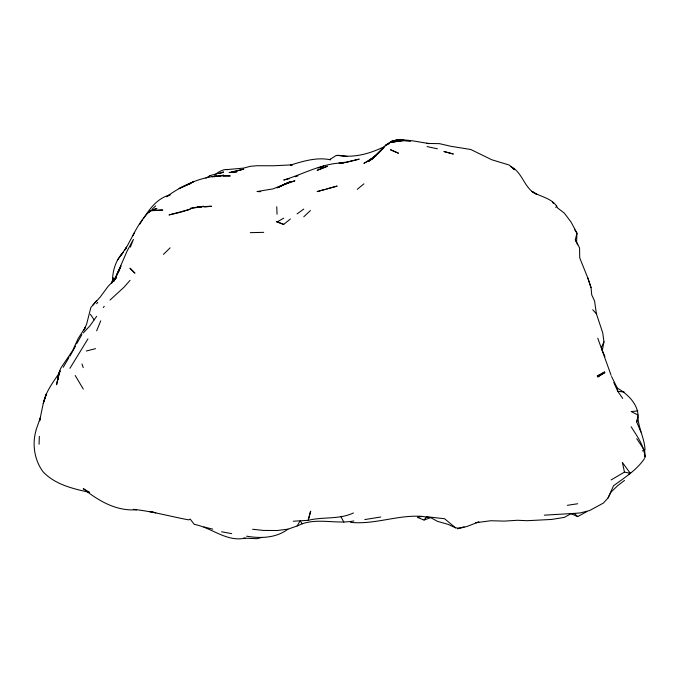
<?xml version="1.0" encoding="UTF-8"?>
<svg xmlns="http://www.w3.org/2000/svg" width="679" height="679" viewBox="0 0 679 679"><rect width="100%" height="100%" fill="white"/><g stroke="black" fill="none" stroke-linecap="round" stroke-linejoin="round"><path stroke-width="1.02" d="M39.059 444.261L39.34 436.385M604.955 356.713L602.332 350.508L603.954 341.86L602.748 332.897L596.417 313.808L594.558 300.992L591.74 294.907L591.027 287.607L587.836 278L579.739 257.893L579.56 247.937L576.573 241.945L576.972 233.143L571.031 222.025L564.342 213.155L557.663 208.029C552.825 197.954 540.28 197.105 531.988 191.419M604.437 372.033L597.758 376.998L604.794 372.652L604.437 372.033L597.206 375.988L604.794 372.652M112.739 281.709L113.02 279.833M58.929 373.815L56.552 384.772L59.76 370.59L58.878 373.789L57.469 380.69L59.76 370.59L61.229 367.432L72.509 350.797L78.127 338.609L85.316 327.329L84.094 329.943M112.587 281.352L113.121 278.806M640.883 432.065L636.698 421.931L637.844 416.524C638.379 428.084 644.592 438.447 645.033 449.888M35.995 430.605C31.938 444.236 34.536 460.6 43.184 471.905C55.109 484.509 72.636 488.659 88.957 492.233M636.698 421.931C642.122 407.96 628.576 394.244 617.33 388.15L611.55 376.548M40.307 418.103L39.637 420.785L43.303 403.233C45.883 391.062 53.751 381.454 60.355 371.337M310.787 511.117L308.173 520.343L293.269 521.234M577.71 244.839L575.291 239.891L576.972 233.143L574.748 229.858M111.908 282.88L113.359 277.923L111.636 283.109M40.536 417.203L36.029 430.036M330.155 160.083L330.495 159.166L335.842 155.652L339.008 155.355L346.986 156.365M130.393 247.122L133.423 239.381L127.058 251.128L116.686 275.08L119.334 269.818L113.113 281.658L116.686 277.321L108.046 286.453L100.042 297.258L90.893 307.4L86.598 324.231L84.103 329.816M118.706 271.413L120.964 265.82L116.686 275.08M96.639 330.834L100.747 320.811M113.979 281.055L120.616 266.983M114.021 281.004L115.702 277.261M475.945 522.703L490.849 520.734L504.208 521.116L517.576 520.275L527.15 520.7L551.679 519.435L564.342 517.39L571.031 513.689L580.435 512.891L589.678 510.515L603.453 503.029L608.036 497.962L613.561 485.723C624.604 477.643 636.707 470.063 644.524 458.537M603.954 341.86L601.356 347.521L602.332 350.508M113.189 279.723L112.459 281.284C112.57 270.607 115.77 259.862 123.366 252.104L117.391 260.167M139.857 224.053L142.734 219.359M120.964 255.329L126.515 247.181L124.978 249.931C132.855 236.538 138.643 221.278 150.415 210.617L162.731 210.006L150.093 210.821L148.981 212.62M132.889 235.783L134.629 232.354M608.036 497.962L611.117 491.986L617.797 485.578L624.476 480.435M555.812 207.638L556.67 205.992M69.912 368.349L87.964 338.88M69.912 356.186L75.607 346.01M76.591 343.863L81.862 334.679M63.232 367.297L68.961 357.561M263.953 530.443L277.21 530.511L287.938 529.179L297.088 525.987L300.211 520.835L302.197 523.798C319.147 518.009 336.665 524.315 353.861 520.954M83.279 332.931L89.959 325.818L96.639 316.346M103.318 307.494L104.235 306.339M143.413 218.621C149.957 208.368 157.604 198.022 170.132 194.856L166.508 196.757C184.9 183.389 207.163 173.943 230.266 175.929L223.077 176.209M96.639 303.717L97.776 302.35M455.567 527.829L448.174 524.383L437.395 521.336L430.715 517.61L421.922 516.388L417.356 517.373L424.036 520.021L426.768 516.753L444.592 518.739L455.567 527.829C463.774 529.128 471.285 524.256 478.933 522.058L475.886 522.609M92.692 305.287L96.639 300.585M130.045 280.334L124.045 287.183L109.998 300.093M377.422 154.311L383.941 147.581L370.581 159.93L375.996 155.686L368.731 161.347L372.771 158.232M163.452 254.379L170.132 247.835M152.189 209.208L155.61 205.898M303.768 216.788L310.447 210.541M373.085 158.275L370.581 159.752C381.428 151.824 388.108 136.98 403.988 140.129L391.291 141.376C404.234 137.786 416.906 142.089 429.697 143.549M357.222 189.373L363.902 183.848M283.72 224.393L276.361 221.6L283.72 224.393L290.4 218.994M214.615 175.097C218.485 171.906 223.119 168.859 228.356 169.521L226.447 169.64L243.634 168.103L250.313 166.304L256.993 165.727L273.204 165.778L291.945 164.87M376.115 155.355L370.581 159.48L374.757 156.577M370.581 159.752L374.477 156.866M586.894 511.525L577.71 516.6L571.031 513.689M297.088 213.893L303.768 209.073M287.938 529.179C276.124 538.065 260.617 538.651 246.587 536.172M374.299 156.807L363.902 163.384L369.749 160.202M210.049 175.606L223.586 171.965L219.92 173.663M205.881 178.161L210.227 175.496M624.476 472.092L622.346 462.399L630.256 473.263L624.476 472.092L611.117 479.926M395.501 141.045L397.308 139.993L402.299 140.01L396.46 140.876M277.244 221.88L283.72 218.154M370.021 159.955L371.829 158.92M189.976 183.661L193.668 181.582L191.054 183.007M628.771 474.095L630.485 473.136M395.56 140.926L397.308 139.993L390.629 141.733L394.516 141.156M278.696 187.268L290.4 181.624L277.04 187.837L288.728 182.456L294.898 180.826L283.72 184.696L288.728 182.456L273.128 188.881L256.993 191.537L260.736 191.682M297.088 525.987L302.197 523.798M388.855 143.965L385.095 145.51C392.504 139.866 401.892 140.052 410.668 140.986L397.308 140.468L392.615 142.412M320.946 167.28L323.807 166.126L318.086 168.053M383.941 146.825C369.351 153.929 353.496 158.215 337.174 155.287M353.394 512.968C339.228 519.724 323.068 516.566 308.173 520.343L310.447 511.499M424.036 520.021L430.715 517.61M295.221 176.769L298.005 175.81M330.495 159.166L329.256 159.565C316.185 157.172 302.868 161.279 290.4 165.107L292.36 165.031M457.442 528.873L464.122 526.785M181.183 212.06L190.179 209.251L168.995 214.946L180.181 212.366M213.885 176.863L216.907 175.997L212.103 176.795M326.743 188.974L337.174 186.071L317.127 191.605L324.817 189.5M262.069 537.395L256.993 538.702L243.634 538.107M86.267 351.026L95.527 348.658M219.614 176.175L223.586 175.165L217.857 176.268M289.449 178.628L283.72 180.028C303.666 174.079 322.508 162.926 343.854 162.892L339.042 163.053L346.935 162.052L359.199 159.132L344.83 162.714M642.334 450.864L644.524 450.321L645.05 457.009L644.685 455.023M200.891 207.087L196.859 207.384L203.547 206.272L190.179 208.699C189.322 206.806 226.447 205.431 204.922 206.789M364.818 519.562L380.766 517.008M567.313 505.32L577.71 503.75M245.127 538.133C226.514 542.275 211.627 527.515 194.27 524.383L190.179 519.062L188.72 519.876C170.353 516.498 152.088 511.245 133.347 509.36L136.725 509.725C116.423 511.448 98.497 500.839 83.279 488.651L89.518 492.283M637.844 410.914L631.164 411.542L638.311 415.149M197.912 207.18L200.992 206.985M204.065 206.789L209.955 206.416M544.303 515.174L574.12 513.392L577.71 516.6M250.313 232.651L263.673 232.354M350.534 522.346C374.766 524.867 397.75 514.648 421.922 516.388M429.663 143.617L426.497 143.43L439.474 143.651L450.763 146.274L470.802 149.499L491.766 159.752L509.275 165.073L514.572 169.725L510.897 166.593C522.966 172.517 524.078 188.821 536.724 194.355M624.12 391.944L617.797 391.376L613.791 382.472M252.605 529.281L263.333 530.401M231.7 533.635L221.549 531.784M150.093 511.745L155.822 512.713L151.145 511.924M427.049 146.588L437.395 148.803M277.04 214.292L276.76 206.73M203.827 526.912L212.748 529.153M532.209 191.486L536.716 194.279M592.742 309.76L596.417 313.808M94.186 319.851L90.409 314.318M622.711 398.429L617.797 391.376L617.33 388.15M636.732 438.668L644.524 450.321L644.914 457.536M631.164 426.743C636.206 435.027 642.623 443.26 644.32 453.029M575.291 239.891L576.573 241.945M552.46 201.858L553.427 203.505M83.279 389.067L75.208 375.504M341.011 516.821L343.854 522.134M597.758 338.218L611.117 375.317M81.947 363.961L83.279 367.645M591.027 287.607L587.836 278M45.417 396.876L43.286 403.36L46.486 393.684L45.417 396.876M130.071 268.273L134.943 273.179L130.054 268.298M183.5 186.428L179.095 188.592L190.179 183.627L183.5 186.428M319.529 169.377L317.127 170.353L327.448 166.236L319.529 169.377M156.773 208.521L150.093 210.821L156.773 208.521M243.634 169.207L229.086 172.534L236.954 171.779L231.199 172.39L243.634 169.207M392.428 142.03L390.629 142.429L403.199 140.536L392.428 142.03M453.216 153.98L444.074 151.561L453.216 153.98M398.327 153.148L390.629 149.804L398.327 153.148"/></g></svg>
